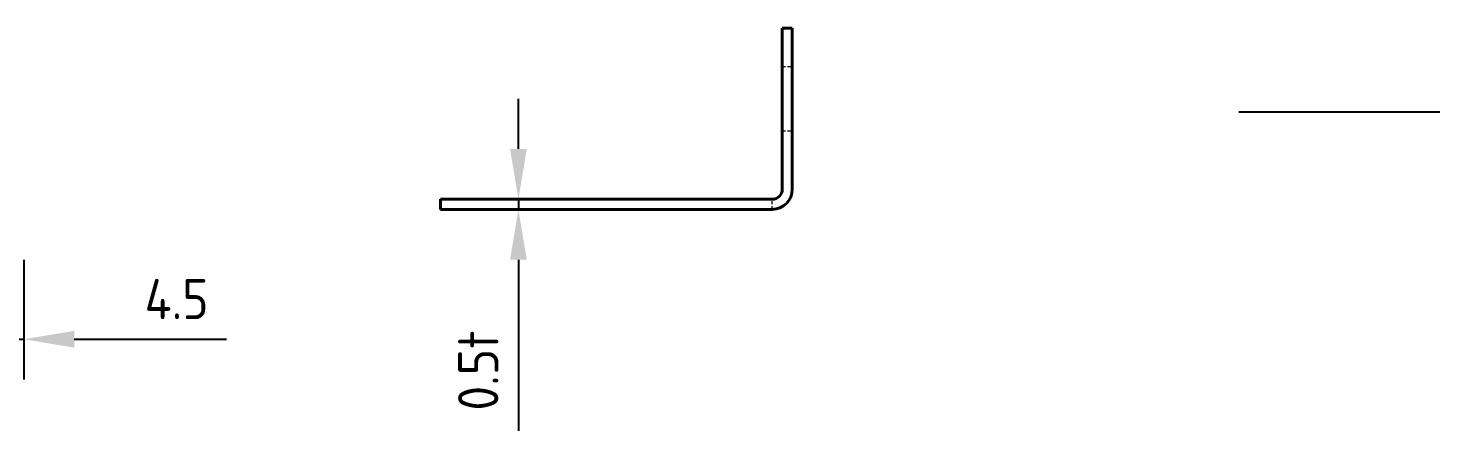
# Model space of a CAD drawing. Header units: millimetres. Extents: x 0 to 210, y 0 to 297.
# Drawn here: x 139.8 to 210, y 132.7 to 152.7 of the extents above; entities that cross this region are included whole.
import ezdxf

# ---------------------------------------------------------------- set-up
doc = ezdxf.new("R2010")
doc.units = ezdxf.units.MM
doc.linetypes.add('DASHED', pattern=[0.2067, 0.1654, -0.0413])
doc.layers.get('0').update_dxf_attribs({"color": 3, "lineweight": 25})
for name, color, linetype, lineweight in [('가려진 것(ISO)', 2, 'DASHED', 18), ('가시적인 것(ISO)', 3, 'Continuous', 40), ('경계(ISO)', 7, 'Continuous', 25), ('치수(ISO)', 2, 'Continuous', 25)]:
    doc.layers.add(name, color=color, linetype=linetype, lineweight=lineweight)
doc.styles.add('치수 텍스트_PSTEK_POSCO', font='isocp.shx')
doc.dimstyles.new('치수_PSTEK_POSCO', dxfattribs={"dimtxt": 2, "dimasz": 2.5, "dimexe": 2, "dimexo": 2.5, "dimgap": 1, "dimtad": 1, "dimrnd": 1e-08, "dimdsep": 46, "dimtxsty": '치수 텍스트_PSTEK_POSCO', "dimcen": 0.09, "dimdle": 10, "dimclrd": 7, "dimclre": 7, "dimclrt": 2, "dimadec": 1, "dimazin": 2, "dimtfac": 1, "dimtmove": 0, "dimatfit": 3, "dimfxl": 0, "dimtolj": 1, "dimlwd": -1, "dimlwe": -1, "dimarcsym": 0})

# ---------------------------------------------------------------- blocks, each defined once
blk = doc.blocks.new('경계 Default Border')
at = {"layer": '경계(ISO)', "flags": 128}
blk.add_lwpolyline([(210, 148.5000038146973), (200, 148.5000038146973)], dxfattribs=at)
blk = doc.blocks.new('*D27')
at = {"layer": 'Defpoints', "color": 0}
for p in [(135.070198076101, 145.5644883497476), (139.5701980761014, 143.6644883497476), (139.5701980761014, 137.2102850686875)]:
    blk.add_point(p, dxfattribs=at)
at = {"layer": '치수(ISO)', "color": 7}
for p, q in [((135.070198076101, 143.0644883497476), (135.070198076101, 135.2102850686875)), ((139.5701980761014, 141.1644883497476), (139.5701980761014, 135.2102850686875)), ((132.570198076101, 137.2102850686875), (130.070198076101, 137.2102850686875)), ((135.070198076101, 137.2102850686875), (139.5701980761014, 137.2102850686875)), ((142.0701980761014, 137.2102850686875), (149.653040788576, 137.2102850686875))]:
    blk.add_line(p, q, dxfattribs=at)
for points in [[(132.570198076101, 137.6269517353541), (132.570198076101, 136.7936184020208), (135.070198076101, 137.2102850686875)], [(142.0701980761014, 137.6269517353541), (142.0701980761014, 136.7936184020208), (139.5701980761014, 137.2102850686875)]]:
    blk.add_solid(points, dxfattribs=at)
at = {"layer": '치수(ISO)', "color": 2, "insert": (145.5701980761014, 139.2102850686875), "char_height": 2, "attachment_point": 4, "style": '치수 텍스트_PSTEK_POSCO'}
blk.add_mtext('\\A1;4.5', dxfattribs=at)
blk = doc.blocks.new('*D32')
at = {"layer": 'Defpoints', "color": 0}
for p in [(165.6050435167056, 144.1644883497476), (164.1688975094116, 143.6644883497476), (168.5405537218585, 143.6644883497476)]:
    blk.add_point(p, dxfattribs=at)
at = {"layer": '치수(ISO)', "color": 7}
for p, q in [((164.1688975094116, 146.6644883497476), (164.1688975094116, 149.1644883497476)), ((164.1688975094116, 144.1644883497476), (164.1688975094116, 143.6644883497476)), ((164.1688975094116, 141.1644883497476), (164.1688975094116, 132.662913546598))]:
    blk.add_line(p, q, dxfattribs=at)
for points in [[(163.752230842745, 146.6644883497476), (164.5855641760783, 146.6644883497476), (164.1688975094116, 144.1644883497476)], [(163.752230842745, 141.1644883497476), (164.5855641760783, 141.1644883497476), (164.1688975094116, 143.6644883497476)]]:
    blk.add_solid(points, dxfattribs=at)
at = {"layer": '치수(ISO)', "color": 2, "insert": (162.1688975094116, 133.662913546598), "char_height": 2, "attachment_point": 4, "rotation": 90, "style": '치수 텍스트_PSTEK_POSCO'}
blk.add_mtext('\\A1;0.5t', dxfattribs=at)

msp = doc.modelspace()

# ---------------------------------------------------------------- linework, layer by layer
at = {"layer": '가려진 것(ISO)', "ltscale": 0.9522482752799988}
for p, q in [((177.2905537218572, 150.7644883497476), (177.7905537218572, 150.7644883497476)), ((177.2905537218572, 147.5644883497476), (177.7905537218572, 147.5644883497476)), ((176.7905537218562, 143.6644883497476), (176.7905537218562, 144.1644883497476))]:
    msp.add_line(p, q, dxfattribs=at)
at = {"layer": '가시적인 것(ISO)'}
for p, q in [((177.2905537218585, 152.6644883497476), (177.7905537218585, 152.6644883497476)), ((177.2905537218585, 152.6644883497476), (177.2905537218585, 144.6644883497476)), ((177.7905537218585, 144.6644883497476), (177.7905537218585, 152.6644883497476)), ((160.2905537218585, 144.1644883497476), (160.2905537218585, 143.6644883497476)), ((160.2905537218585, 144.1644883497476), (176.7905537218585, 144.1644883497476)), ((160.2905537218585, 143.6644883497476), (176.7905537218585, 143.6644883497476))]:
    msp.add_line(p, q, dxfattribs=at)
for radius in [1, 0.5000000000000016]:
    msp.add_arc((176.7905537218585, 144.6644883497476), radius, 270, 0, dxfattribs=at)

# ---------------------------------------------------------------- block references
msp.add_blockref('경계 Default Border', (0, 0))

# ---------------------------------------------------------------- dimensions: what is measured, and where the dimension line sits
at = {"layer": '치수(ISO)', "color": 7}
dim = msp.add_linear_dim(base=(164.1688975094116, 143.6644883497476), p1=(165.6050435167056, 144.1644883497476), p2=(168.5405537218585, 143.6644883497476), angle=270, text='<>t', dimstyle='치수_PSTEK_POSCO', override={"dimdec": 2, "dimse1": 1, "dimse2": 1, "dimtp": 0, "dimtm": -0, "dimtdec": 2, "dimtofl": 1, "dimatfit": 1}, dxfattribs=at)
dim.commit()
dim.dimension.update_dxf_attribs({"geometry": '*D32', "text_midpoint": (164.1688975094116, 135.6637009481728), "dimtype": 160})
dim = msp.add_linear_dim(base=(139.5701980761014, 137.2102850686875), p1=(135.070198076101, 145.5644883497476), p2=(139.5701980761014, 143.6644883497476), angle=180, dimstyle='치수_PSTEK_POSCO', override={"dimdec": 2, "dimtp": 0, "dimtm": -0, "dimtdec": 2, "dimtofl": 1, "dimatfit": 1}, dxfattribs=at)
dim.commit()
dim.dimension.update_dxf_attribs({"geometry": '*D27', "text_midpoint": (147.1116194323387, 137.2102850686875), "dimtype": 160})

doc.saveas('drawing.dxf')
